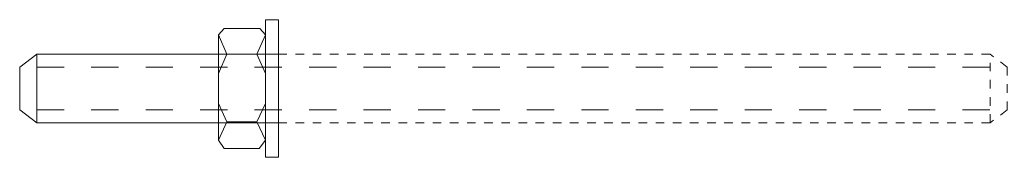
# Model space of a CAD drawing. Header units: metres. Extents: x -30 to 85, y -8 to 8.
import ezdxf

# ---------------------------------------------------------------- set-up
doc = ezdxf.new("R2010")
doc.units = ezdxf.units.M
doc.linetypes.add('Dash', pattern=[6.35, 3.175, -3.175])
doc.linetypes.add('Streep 1_1', pattern=[2, 1, -1])
doc.layers.add('A-DETL-GENF', color=92, linetype='Continuous', lineweight=18)
doc.layers.add('A-DETL-GENF-HDLN', color=1, linetype='Dash', lineweight=18)

# ---------------------------------------------------------------- blocks, each defined once
blk = doc.blocks.new('00 stekeind s e - M8-4340755-00_0 Basismaterialen')
at = {"layer": 'A-DETL-GENF'}
for p, q in [((-7, 6.25), (-6.31, 7)), ((-6.31, 7), (-2.15, 7)), ((-2.15, 7), (-1.5, 6.25)), ((-1.5, 0), (-1.5, 8)), ((-1.5, 8), (0, 8)), ((0, 8), (0, -8)), ((-7, 6.25), (-6, 4)), ((-7, -6), (-7, 6.25)), ((-2.5, 4), (-1.5, 6.25)), ((-1.5, 6.25), (-1.5, 0)), ((-28.17, 4), (-30.17, 2.5)), ((0, 4), (-28.17, 4)), ((-28.17, -4), (-28.17, 4)), ((-6, 4), (-7, 1.75)), ((-6, 4), (-2.5, 4)), ((-1.5, 1.75), (-2.5, 4)), ((-30.17, 2.5), (-30.17, -2.5)), ((-7, 1.75), (-7, -1.75)), ((-1.5, -1.75), (-1.5, 1.75)), ((-1.5, -8), (-1.5, 0)), ((-1.5, 0), (-1.5, -6)), ((-7, -1.75), (-6, -3.87)), ((-2.5, -3.87), (-1.5, -1.75)), ((-30.17, -2.5), (-28.17, -4)), ((-28.17, -4), (0, -4)), ((-6, -3.87), (-7, -6)), ((-6, -3.87), (-2.5, -3.87)), ((-1.5, -6), (-2.5, -3.87)), ((-6.34, -7), (-7, -6)), ((-1.5, -6), (-2.24, -7)), ((-2.24, -7), (-6.34, -7)), ((0, -8), (-1.5, -8))]:
    blk.add_line(p, q, dxfattribs=at)
at = {"layer": 'A-DETL-GENF', "linetype": 'Streep 1_1', "lineweight": 13}
for p, q in [((0, 4), (83, 4)), ((85, 2.5), (83, 4)), ((83, -4), (83, 4)), ((85, 2.5), (85, -2.5)), ((85, -2.5), (83, -4)), ((0, -4), (83, -4))]:
    blk.add_line(p, q, dxfattribs=at)
at = {"layer": 'A-DETL-GENF-HDLN'}
for p, q in [((-28.17, 2.5), (83, 2.5)), ((-28.17, -2.5), (83, -2.5))]:
    blk.add_line(p, q, dxfattribs=at)

msp = doc.modelspace()

# ---------------------------------------------------------------- block references
msp.add_blockref('00 stekeind s e - M8-4340755-00_0 Basismaterialen', (0, 0))

doc.saveas('drawing.dxf')
